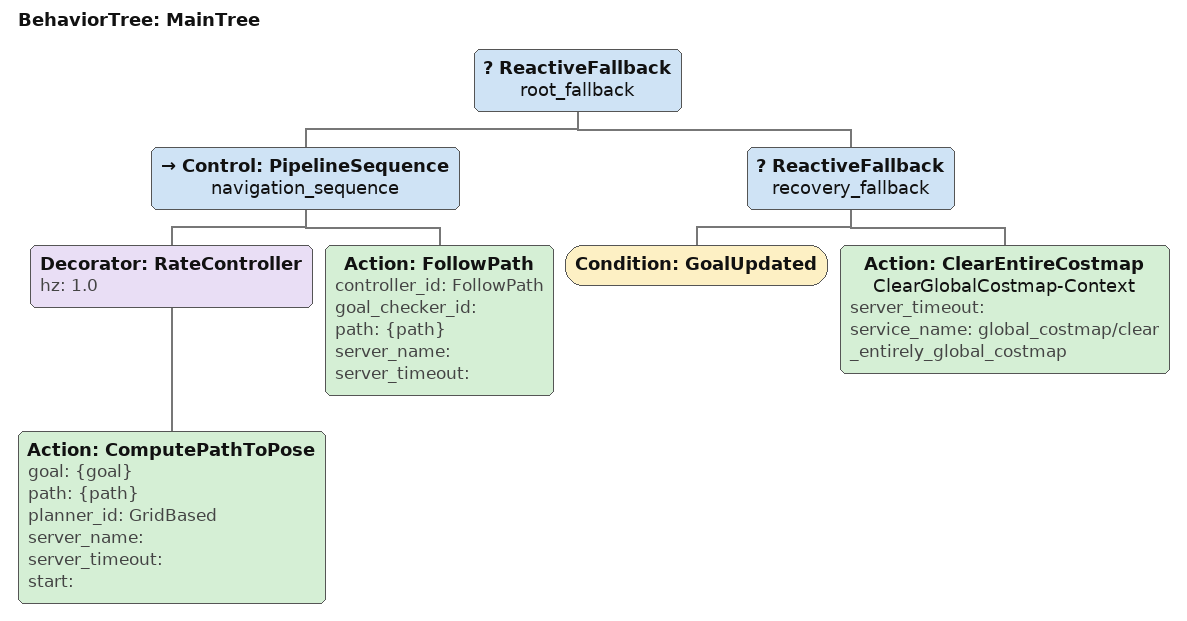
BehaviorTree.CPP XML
<?xml version="1.0"?>
<root main_tree_to_execute="MainTree">
    <BehaviorTree ID="MainTree">
        <ReactiveFallback name="root_fallback">
            <Control ID="PipelineSequence" name="navigation_sequence">
                <Decorator ID="RateController" hz="1.0">
                    <Action ID="ComputePathToPose" goal="{goal}" path="{path}" planner_id="GridBased" server_name="" server_timeout="" start=""/>
                </Decorator>
                <Action ID="FollowPath" controller_id="FollowPath" goal_checker_id="" path="{path}" server_name="" server_timeout=""/>
            </Control>
            <ReactiveFallback name="recovery_fallback">
                <Condition ID="GoalUpdated"/>
                <Action ID="ClearEntireCostmap" name="ClearGlobalCostmap-Context" server_timeout="" service_name="global_costmap/clear_entirely_global_costmap"/>
            </ReactiveFallback>
        </ReactiveFallback>
    </BehaviorTree>
</root>
